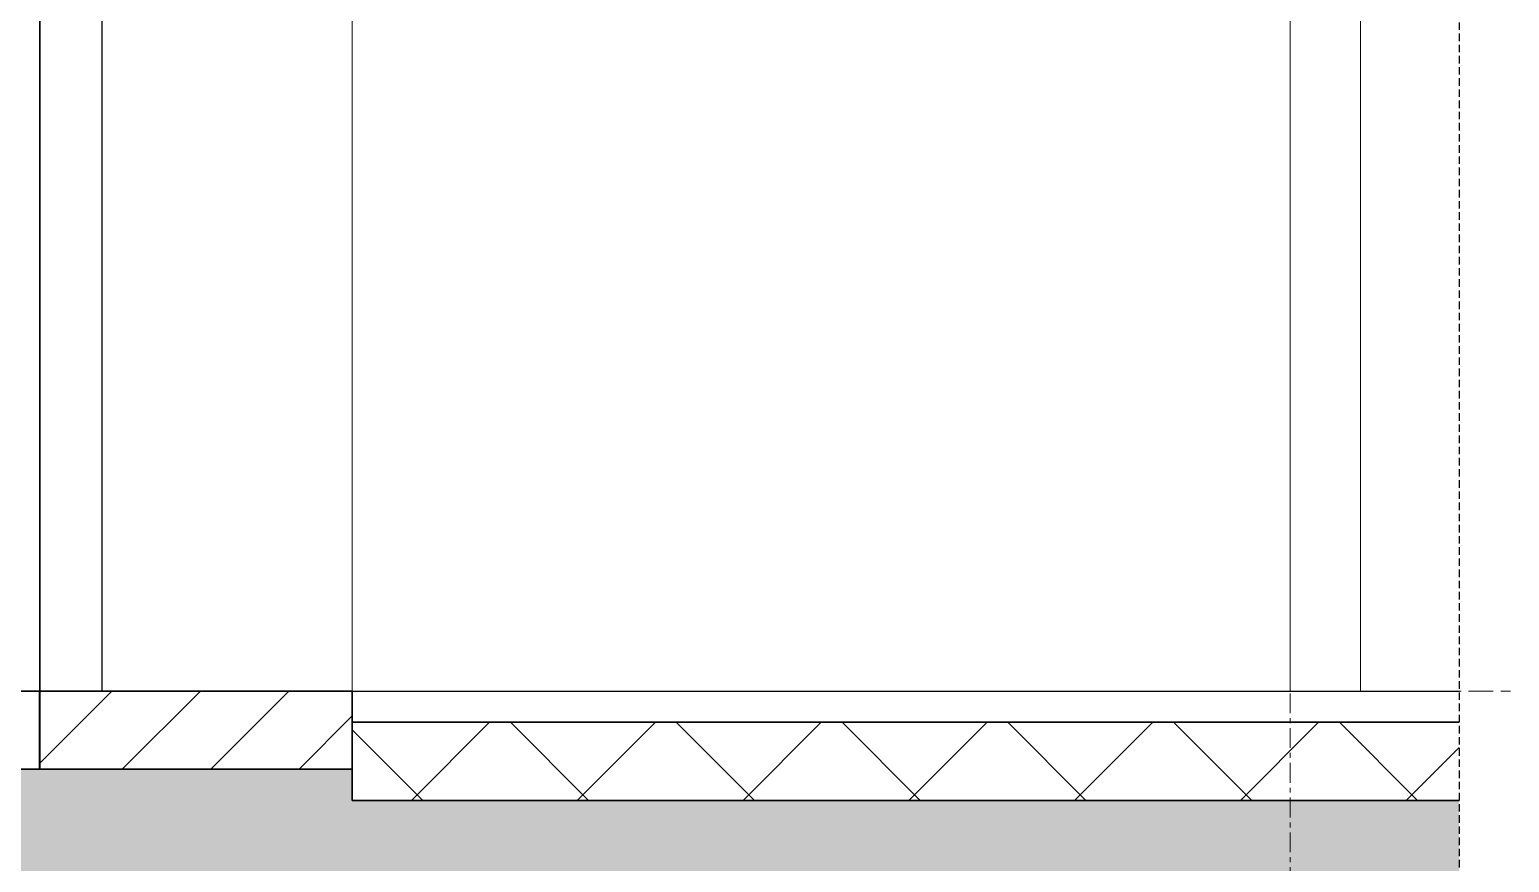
# Model space of a CAD drawing. Header units: millimetres. Extents: x 31499 to 223976, y 3719 to 80291.
# Drawn here: x 55666 to 56613, y 5490 to 6023 of the extents above; entities that cross this region are included whole.
import ezdxf

# ---------------------------------------------------------------- set-up
doc = ezdxf.new("R2010")
doc.units = ezdxf.units.MM
for name, pattern in [('Centre', [31.75, 6.35, -4.7625, 15.875, -4.7625]), ('Grid Line', [22.225, 12.7, -3.175, 3.175, -3.175]), ('Hidden', [7.14375, 4.7625, -2.38125]), ('IMPORT-CENTER _2_', [40.64, 25.4, -5.08, 5.08, -5.08])]:
    doc.linetypes.add(name, pattern=pattern)
for name, color, linetype, lineweight in [('0-4', 130, 'Continuous', 5), ('A-DETL-GENF', 92, 'Continuous', 18), ('A-DETL-GENF-4', 92, 'Hidden', 25), ('A-DETL-GENF-5', 9, 'Continuous', 18), ('A-DETL-MEDM', 33, 'Continuous', 35), ('A-DOOR', 31, 'Continuous', 18), ('A-DOOR-4', 31, 'Continuous', 25), ('A-DOOR-FRAM-1', 31, 'Continuous', 18), ('A-FLOR-FNSH-1', 250, 'Continuous', 35), ('A-FLOR-LEVL-2', 51, 'Centre', 9), ('A-FLOR-PATT-3', 8, 'Continuous', 18), ('A-WALL', 113, 'Continuous', 18), ('A-WALL-5', 250, 'Continuous', 35), ('A-WALL-6', 7, 'Continuous', 18), ('A-WALL-PATT-2', 111, 'Continuous', 18), ('G-IMPT', 8, 'Continuous', 18), ('G-IMPT-3', 8, 'IMPORT-CENTER _2_', 18), ('M-EQPM', 50, 'Continuous', 18), ('M-EQPM-1', 50, 'Continuous', 25), ('S-GRID-1', 1, 'Grid Line', 9)]:
    doc.layers.add(name, color=color, linetype=linetype, lineweight=lineweight)

# ---------------------------------------------------------------- blocks, each defined once
blk = doc.blocks.new('NCV_TKTC_TANG 2_rvt-2-TKCS_CĂN HỘ LOẠI 2A - MẶT CẮT 1')
at = {"layer": 'A-FLOR-FNSH-1'}
for p, q in [((41852.56, 5600), (35052.56, 5600)), ((41852.56, 5550), (41852.56, 5600)), ((42052.56, 5600), (41852.56, 5600)), ((41852.56, 5600), (41852.56, 5550)), ((42052.56, 5550), (42052.56, 5600))]:
    blk.add_line(p, q, dxfattribs=at)
at = {"layer": 'A-WALL-6'}
blk.add_line((41852.56, 5600), (41852.56, 6295), dxfattribs=at)
blk = doc.blocks.new('TKTC_XREF_251221_MB TANG 2-7 - TKTC_XREF_260130_MB TANG 2-5_dwg_$cc-4746802-TKCS_CĂN HỘ LOẠI 2A - MẶT CẮT 1')
at = {"layer": 'G-IMPT-3'}
for p, q in [((42139.18, 5600), (42260.28, 5600)), ((42200.17, 5600), (42199.28, 5600))]:
    blk.add_line(p, q, dxfattribs=at)
at = {"layer": 'M-EQPM'}
for p, q in [((42200.06, 5600), (42199.4, 5600)), ((42199.4, 5600), (42199.73, 5600)), ((42199.73, 5600), (42200.06, 5600)), ((42244.73, 5600), (42244.73, 5600))]:
    blk.add_line(p, q, dxfattribs=at)
blk = doc.blocks.new('TKTC_XREF_251221_MB TANG 2-7 - TKTC_XREF_260130_MB TANG 2-5_dwg_CUM U_DN100-4746799-TKCS_CĂN HỘ LOẠI 2A - MẶT CẮT 1')
at = {"layer": 'G-IMPT'}
for p, q in [((42202.04, 5600), (42201.24, 5600)), ((42252.56, 5600), (42201.24, 5600)), ((42201.99, 5600), (42201.29, 5600)), ((42201.97, 5600), (42201.31, 5600)), ((42253.35, 5600), (42202.04, 5600)), ((42254.08, 5600), (42257.87, 5600)), ((42254.11, 5600), (42257.9, 5600)), ((42254.83, 5600), (42258.62, 5600)), ((42254.86, 5600), (42258.65, 5600)), ((42257.85, 5600), (42257.87, 5600)), ((42257.87, 5600), (42257.9, 5600)), ((42257.9, 5600), (42257.92, 5600)), ((42258.6, 5600), (42258.62, 5600)), ((42258.62, 5600), (42258.65, 5600)), ((42258.62, 5600), (42258.67, 5600)), ((42258.65, 5600), (42258.67, 5600)), ((42259.37, 5600), (42259.42, 5600)), ((42260.19, 5600), (42260.21, 5600)), ((42260.94, 5600), (42260.96, 5600)), ((42261.69, 5600), (42261.71, 5600)), ((42262.45, 5600), (42262.46, 5600)), ((42262.92, 5600), (42263.69, 5600)), ((42263.7, 5600), (42262.95, 5600)), ((42263.67, 5600), (42264.44, 5600)), ((42263.69, 5600), (42263.7, 5600)), ((42264.46, 5600), (42263.7, 5600)), ((42264.44, 5600), (42264.46, 5600))]:
    blk.add_line(p, q, dxfattribs=at)
at = {"layer": 'G-IMPT', "flags": 128}
for points in [[(42252.6, 5600), (42201.29, 5600), (42201.31, 5600)], [(42253.31, 5600), (42201.99, 5600), (42201.97, 5600)], [(42254.06, 5600), (42254.05, 5600), (42252.54, 5600), (42252.62, 5600), (42254.14, 5600), (42254.13, 5600)], [(42254.81, 5600), (42254.8, 5600), (42253.29, 5600), (42253.38, 5600), (42254.89, 5600), (42254.88, 5600)], [(42257.92, 5600), (42254.13, 5600), (42254.06, 5600), (42257.85, 5600)], [(42258.67, 5600), (42254.88, 5600), (42254.81, 5600), (42258.6, 5600)], [(42258.63, 5600), (42262.92, 5600), (42262.95, 5600), (42258.66, 5600)], [(42259.38, 5600), (42263.67, 5600), (42263.7, 5600), (42259.41, 5600)]]:
    blk.add_lwpolyline(points, dxfattribs=at)
blk = doc.blocks.new('TKTC_XREF_251221_MB TANG 2-7 - TKTC_XREF_260130_MB TANG 2-5_dwg_$cc-4746798-TKCS_CĂN HỘ LOẠI 2A - MẶT CẮT 1')
at = {"layer": 'G-IMPT-3'}
for p, q in [((42110.67, 5600), (42263.68, 5600)), ((42187.24, 5600), (42187.12, 5600))]:
    blk.add_line(p, q, dxfattribs=at)
at = {"layer": 'M-EQPM'}
for p, q in [((42187.22, 5600), (42187.13, 5600)), ((42187.13, 5600), (42187.18, 5600)), ((42187.18, 5600), (42187.22, 5600)), ((42244.03, 5600), (42244.03, 5600))]:
    blk.add_line(p, q, dxfattribs=at)
blk = doc.blocks.new('TKTC_XREF_251221_MB TANG 2-7 - TKTC_XREF_260130_MB TANG 2-5_dwg_CUM U_DN100-V14-TKCS_CĂN HỘ LOẠI 2A - MẶT CẮT 1')
at = {"layer": 'G-IMPT'}
for p, q in [((42187.12, 5600), (42187.23, 5600)), ((42251.96, 5600), (42187.12, 5600)), ((42187.13, 5600), (42187.23, 5600)), ((42187.13, 5600), (42187.22, 5600)), ((42252.07, 5600), (42187.23, 5600)), ((42253.87, 5600), (42258.66, 5600)), ((42253.88, 5600), (42258.67, 5600)), ((42253.98, 5600), (42258.77, 5600)), ((42253.98, 5600), (42258.77, 5600)), ((42258.66, 5600), (42258.66, 5600)), ((42258.67, 5600), (42258.66, 5600)), ((42258.67, 5600), (42258.67, 5600)), ((42258.77, 5600), (42258.77, 5600)), ((42258.77, 5600), (42258.77, 5600)), ((42258.77, 5600), (42258.77, 5600)), ((42259.63, 5600), (42259.62, 5600)), ((42259.73, 5600), (42259.72, 5600)), ((42261.59, 5600), (42261.58, 5600)), ((42261.69, 5600), (42261.69, 5600)), ((42263.49, 5600), (42263.49, 5600)), ((42263.6, 5600), (42263.59, 5600)), ((42266, 5600), (42265.05, 5600)), ((42265.05, 5600), (42266.01, 5600)), ((42266.11, 5600), (42265.15, 5600)), ((42265.16, 5600), (42266.11, 5600)), ((42266.01, 5600), (42266, 5600)), ((42266.11, 5600), (42266.11, 5600))]:
    blk.add_line(p, q, dxfattribs=at)
at = {"layer": 'G-IMPT', "flags": 128}
for points in [[(42251.96, 5600), (42187.13, 5600), (42187.13, 5600)], [(42252.06, 5600), (42187.23, 5600), (42187.22, 5600)], [(42253.88, 5600), (42253.88, 5600), (42251.97, 5600), (42251.95, 5600), (42253.87, 5600), (42253.87, 5600)], [(42253.99, 5600), (42253.99, 5600), (42252.07, 5600), (42252.06, 5600), (42253.98, 5600), (42253.98, 5600)], [(42258.66, 5600), (42253.87, 5600), (42253.88, 5600), (42258.67, 5600)], [(42258.77, 5600), (42253.98, 5600), (42253.99, 5600), (42258.77, 5600)], [(42259.62, 5600), (42265.05, 5600), (42265.05, 5600), (42259.62, 5600)], [(42259.73, 5600), (42265.16, 5600), (42265.15, 5600), (42259.73, 5600)]]:
    blk.add_lwpolyline(points, dxfattribs=at)
blk = doc.blocks.new('TKTC_XREF_251221_MB TANG 2-7 - TKTC_XREF_260130_MB TANG 2-5_dwg_$cc-4746795-TKCS_CĂN HỘ LOẠI 2A - MẶT CẮT 1')
at = {"layer": 'G-IMPT-3'}
for p, q in [((42111.51, 5600), (42264.52, 5600)), ((42187.95, 5600), (42188.08, 5600))]:
    blk.add_line(p, q, dxfattribs=at)
at = {"layer": 'M-EQPM'}
for p, q in [((42188.01, 5600), (42187.97, 5600)), ((42187.97, 5600), (42188.06, 5600)), ((42188.06, 5600), (42188.01, 5600)), ((42244.87, 5600), (42244.87, 5600))]:
    blk.add_line(p, q, dxfattribs=at)
blk = doc.blocks.new('TKTC_XREF_251221_MB TANG 2-7 - TKTC_XREF_260130_MB TANG 2-5_dwg_$cc-4746801-TKCS_CĂN HỘ LOẠI 2A - MẶT CẮT 1')
at = {"layer": 'G-IMPT-3'}
for p, q in [((42139.58, 5600), (42260.68, 5600)), ((42200.58, 5600), (42199.69, 5600))]:
    blk.add_line(p, q, dxfattribs=at)
at = {"layer": 'M-EQPM'}
for p, q in [((42200.46, 5600), (42199.8, 5600)), ((42199.8, 5600), (42200.13, 5600)), ((42200.13, 5600), (42200.46, 5600)), ((42245.13, 5600), (42245.13, 5600))]:
    blk.add_line(p, q, dxfattribs=at)
blk = doc.blocks.new('TKTC_XREF_251221_MB TANG 2-7 - TKTC_XREF_260130_MB TANG 2-5_dwg_$cc-4746807-TKCS_CĂN HỘ LOẠI 2A - MẶT CẮT 1')
at = {"layer": 'G-IMPT-3'}
for p, q in [((42110.67, 5600), (42263.68, 5600)), ((42187.24, 5600), (42187.12, 5600))]:
    blk.add_line(p, q, dxfattribs=at)
at = {"layer": 'M-EQPM'}
for p, q in [((42187.22, 5600), (42187.13, 5600)), ((42187.13, 5600), (42187.18, 5600)), ((42187.18, 5600), (42187.22, 5600)), ((42244.03, 5600), (42244.03, 5600))]:
    blk.add_line(p, q, dxfattribs=at)
blk = doc.blocks.new('TKTC_XREF_251221_MB TANG 2-7 - TKTC_XREF_260130_MB TANG 2-5_dwg_$cc-4746806-TKCS_CĂN HỘ LOẠI 2A - MẶT CẮT 1')
at = {"layer": 'G-IMPT-3'}
for p, q in [((42111.51, 5600), (42264.52, 5600)), ((42187.95, 5600), (42188.08, 5600))]:
    blk.add_line(p, q, dxfattribs=at)
at = {"layer": 'M-EQPM'}
for p, q in [((42188.01, 5600), (42187.97, 5600)), ((42187.97, 5600), (42188.06, 5600)), ((42188.06, 5600), (42188.01, 5600)), ((42244.87, 5600), (42244.87, 5600))]:
    blk.add_line(p, q, dxfattribs=at)
blk = doc.blocks.new('TKTC_XREF_251221_MB TANG 2-7 - TKTC_XREF_260130_MB TANG 2-5_dwg_$cc-4746800-TKCS_CĂN HỘ LOẠI 2A - MẶT CẮT 1')
at = {"layer": 'G-IMPT-3'}
for p, q in [((42217.39, 5600), (42096.3, 5600)), ((42156.4, 5600), (42157.29, 5600))]:
    blk.add_line(p, q, dxfattribs=at)
at = {"layer": 'M-EQPM'}
for p, q in [((42111.85, 5600), (42111.85, 5600)), ((42156.84, 5600), (42156.51, 5600)), ((42156.51, 5600), (42157.17, 5600)), ((42157.17, 5600), (42156.84, 5600))]:
    blk.add_line(p, q, dxfattribs=at)
blk = doc.blocks.new('TKTC_XREF_251221_MB TANG 2-7 - TKTC_XREF_260130_MB TANG 2-5_dwg_CUM U_DN100-V22-TKCS_CĂN HỘ LOẠI 2A - MẶT CẮT 1')
at = {"layer": 'G-IMPT'}
for p, q in [((42092.12, 5600), (42092.87, 5600)), ((42092.14, 5600), (42092.12, 5600)), ((42092.9, 5600), (42092.14, 5600)), ((42092.87, 5600), (42093.62, 5600)), ((42092.89, 5600), (42092.87, 5600)), ((42093.65, 5600), (42092.89, 5600)), ((42094.13, 5600), (42094.11, 5600)), ((42094.88, 5600), (42094.86, 5600)), ((42095.63, 5600), (42095.61, 5600)), ((42096.38, 5600), (42096.37, 5600)), ((42097.2, 5600), (42097.15, 5600)), ((42097.92, 5600), (42097.9, 5600)), ((42097.96, 5600), (42097.91, 5600)), ((42097.95, 5600), (42097.92, 5600)), ((42101.71, 5600), (42097.92, 5600)), ((42097.97, 5600), (42097.95, 5600)), ((42101.74, 5600), (42097.95, 5600)), ((42098.67, 5600), (42098.65, 5600)), ((42098.7, 5600), (42098.67, 5600)), ((42102.46, 5600), (42098.67, 5600)), ((42098.72, 5600), (42098.7, 5600)), ((42102.49, 5600), (42098.7, 5600)), ((42103.22, 5600), (42154.53, 5600)), ((42104.02, 5600), (42155.33, 5600)), ((42154.53, 5600), (42155.33, 5600)), ((42154.58, 5600), (42155.28, 5600)), ((42154.6, 5600), (42155.26, 5600))]:
    blk.add_line(p, q, dxfattribs=at)
at = {"layer": 'G-IMPT', "flags": 128}
for points in [[(42097.19, 5600), (42092.9, 5600), (42092.87, 5600), (42097.16, 5600)], [(42097.95, 5600), (42093.65, 5600), (42093.62, 5600), (42097.92, 5600)], [(42097.9, 5600), (42101.69, 5600), (42101.76, 5600), (42097.97, 5600)], [(42098.65, 5600), (42102.44, 5600), (42102.51, 5600), (42098.72, 5600)], [(42101.76, 5600), (42101.77, 5600), (42103.29, 5600), (42103.2, 5600), (42101.68, 5600), (42101.69, 5600)], [(42102.51, 5600), (42102.52, 5600), (42104.04, 5600), (42103.95, 5600), (42102.43, 5600), (42102.44, 5600)], [(42103.26, 5600), (42154.58, 5600), (42154.6, 5600)], [(42103.97, 5600), (42155.28, 5600), (42155.26, 5600)]]:
    blk.add_lwpolyline(points, dxfattribs=at)
blk = doc.blocks.new('TKTC_XREF_251221_MB TANG 2-7 - TKTC_XREF_260130_MB TANG 2-5_dwg_$cc-V23-TKCS_CĂN HỘ LOẠI 2A - MẶT CẮT 1')
at = {"layer": 'G-IMPT-3'}
for p, q in [((42245.9, 5600), (42092.89, 5600)), ((42169.34, 5600), (42169.46, 5600))]:
    blk.add_line(p, q, dxfattribs=at)
at = {"layer": 'M-EQPM'}
for p, q in [((42112.54, 5600), (42112.54, 5600)), ((42169.4, 5600), (42169.35, 5600)), ((42169.35, 5600), (42169.44, 5600)), ((42169.44, 5600), (42169.4, 5600))]:
    blk.add_line(p, q, dxfattribs=at)
blk = doc.blocks.new('TKTC_XREF_251221_MB TANG 2-7 - TKTC_XREF_260130_MB TANG 2-5_dwg_CUM U_DN100-V24-TKCS_CĂN HỘ LOẠI 2A - MẶT CẮT 1')
at = {"layer": 'G-IMPT'}
for p, q in [((42090.46, 5600), (42091.42, 5600)), ((42091.42, 5600), (42090.46, 5600)), ((42090.46, 5600), (42090.46, 5600)), ((42090.57, 5600), (42091.53, 5600)), ((42091.52, 5600), (42090.57, 5600)), ((42090.57, 5600), (42090.57, 5600)), ((42092.98, 5600), (42092.98, 5600)), ((42093.08, 5600), (42093.09, 5600)), ((42094.88, 5600), (42094.88, 5600)), ((42094.99, 5600), (42094.99, 5600)), ((42096.84, 5600), (42096.85, 5600)), ((42096.95, 5600), (42096.95, 5600)), ((42097.8, 5600), (42097.8, 5600)), ((42097.8, 5600), (42097.81, 5600)), ((42102.59, 5600), (42097.8, 5600)), ((42097.81, 5600), (42097.81, 5600)), ((42102.59, 5600), (42097.81, 5600)), ((42097.9, 5600), (42097.91, 5600)), ((42097.91, 5600), (42097.91, 5600)), ((42097.91, 5600), (42097.91, 5600)), ((42102.69, 5600), (42097.91, 5600)), ((42102.7, 5600), (42097.91, 5600)), ((42104.5, 5600), (42169.34, 5600)), ((42104.62, 5600), (42169.45, 5600)), ((42169.45, 5600), (42169.34, 5600)), ((42169.45, 5600), (42169.35, 5600)), ((42169.44, 5600), (42169.35, 5600))]:
    blk.add_line(p, q, dxfattribs=at)
at = {"layer": 'G-IMPT', "flags": 128}
for points in [[(42096.84, 5600), (42091.42, 5600), (42091.42, 5600), (42096.85, 5600)], [(42096.95, 5600), (42091.52, 5600), (42091.53, 5600), (42096.95, 5600)], [(42097.81, 5600), (42102.6, 5600), (42102.59, 5600), (42097.8, 5600)], [(42097.91, 5600), (42102.7, 5600), (42102.69, 5600), (42097.9, 5600)], [(42102.59, 5600), (42102.58, 5600), (42104.5, 5600), (42104.51, 5600), (42102.6, 5600), (42102.6, 5600)], [(42102.69, 5600), (42102.69, 5600), (42104.61, 5600), (42104.62, 5600), (42102.7, 5600), (42102.7, 5600)], [(42104.51, 5600), (42169.35, 5600), (42169.35, 5600)], [(42104.61, 5600), (42169.45, 5600), (42169.44, 5600)]]:
    blk.add_lwpolyline(points, dxfattribs=at)
blk = doc.blocks.new('TKTC_XREF_251221_MB TANG 2-7 - TKTC_XREF_260130_MB TANG 2-5_dwg_$cc-V25-TKCS_CĂN HỘ LOẠI 2A - MẶT CẮT 1')
at = {"layer": 'G-IMPT-3'}
for p, q in [((42245.07, 5600), (42092.05, 5600)), ((42168.62, 5600), (42168.5, 5600))]:
    blk.add_line(p, q, dxfattribs=at)
at = {"layer": 'M-EQPM'}
for p, q in [((42111.7, 5600), (42111.7, 5600)), ((42168.61, 5600), (42168.51, 5600)), ((42168.51, 5600), (42168.56, 5600)), ((42168.56, 5600), (42168.61, 5600))]:
    blk.add_line(p, q, dxfattribs=at)
blk = doc.blocks.new('TKTC_XREF_251221_MB TANG 2-7 - TKTC_XREF_260130_MB TANG 2-5_dwg_$cc-4746805-TKCS_CĂN HỘ LOẠI 2A - MẶT CẮT 1')
at = {"layer": 'G-IMPT-3'}
for p, q in [((42142.01, 5600), (42262.8, 5600)), ((42202.41, 5600), (42202.4, 5600))]:
    blk.add_line(p, q, dxfattribs=at)
at = {"layer": 'M-EQPM'}
for p, q in [((42159.71, 5600), (42202.4, 5600)), ((42202.41, 5600), (42159.72, 5600)), ((42202.4, 5600), (42192.51, 5600)), ((42192.51, 5600), (42202.41, 5600)), ((42202.41, 5600), (42212.3, 5600)), ((42212.3, 5600), (42202.41, 5600)), ((42247.29, 5600), (42247.29, 5600))]:
    blk.add_line(p, q, dxfattribs=at)
blk = doc.blocks.new('TKTC_XREF_251221_MB TANG 2-7 - TKTC_XREF_260130_MB TANG 2-5_dwg_CUM U_DN100-V26-TKCS_CĂN HỘ LOẠI 2A - MẶT CẮT 1')
at = {"layer": 'G-IMPT'}
for p, q in [((42202.4, 5600), (42155.57, 5600)), ((42155.57, 5600), (42202.41, 5600)), ((42202.4, 5600), (42202.41, 5600)), ((42202.4, 5600), (42202.41, 5600)), ((42253.59, 5600), (42202.4, 5600)), ((42253.59, 5600), (42202.4, 5600)), ((42253.6, 5600), (42202.41, 5600)), ((42253.6, 5600), (42202.41, 5600)), ((42255.1, 5600), (42253.59, 5600)), ((42253.59, 5600), (42255.1, 5600)), ((42255.11, 5600), (42253.6, 5600)), ((42253.6, 5600), (42255.11, 5600)), ((42258.88, 5600), (42255.1, 5600)), ((42255.1, 5600), (42258.88, 5600)), ((42255.1, 5600), (42258.88, 5600)), ((42255.1, 5600), (42258.88, 5600)), ((42258.89, 5600), (42255.11, 5600)), ((42255.11, 5600), (42258.89, 5600)), ((42255.11, 5600), (42258.89, 5600)), ((42255.11, 5600), (42258.89, 5600)), ((42258.88, 5600), (42258.88, 5600)), ((42258.89, 5600), (42258.89, 5600)), ((42259.64, 5600), (42263.92, 5600)), ((42263.92, 5600), (42259.64, 5600)), ((42259.64, 5600), (42263.93, 5600)), ((42263.93, 5600), (42259.64, 5600)), ((42264.68, 5600), (42263.92, 5600)), ((42263.92, 5600), (42264.68, 5600)), ((42264.68, 5600), (42263.93, 5600)), ((42263.93, 5600), (42264.68, 5600))]:
    blk.add_line(p, q, dxfattribs=at)
blk = doc.blocks.new('TKTC_XREF_251221_MB TANG 2-7 - TKTC_XREF_260130_MB TANG 2-5_dwg_$cc-4746797-TKCS_CĂN HỘ LOẠI 2A - MẶT CẮT 1')
at = {"layer": 'G-IMPT-3'}
for p, q in [((42216.92, 5600), (42095.82, 5600)), ((42155.93, 5600), (42156.81, 5600))]:
    blk.add_line(p, q, dxfattribs=at)
at = {"layer": 'M-EQPM'}
for p, q in [((42111.37, 5600), (42111.37, 5600)), ((42156.37, 5600), (42156.04, 5600)), ((42156.04, 5600), (42156.7, 5600)), ((42156.7, 5600), (42156.37, 5600))]:
    blk.add_line(p, q, dxfattribs=at)
blk = doc.blocks.new('TKTC_XREF_251221_MB TANG 2-7 - TKTC_XREF_260130_MB TANG 2-5_dwg_$cc-V27-TKCS_CĂN HỘ LOẠI 2A - MẶT CẮT 1')
at = {"layer": 'G-IMPT-3'}
for p, q in [((42137.83, 5600), (42258.92, 5600)), ((42198.77, 5600), (42197.98, 5600))]:
    blk.add_line(p, q, dxfattribs=at)
at = {"layer": 'M-EQPM'}
for p, q in [((42198.67, 5600), (42198.08, 5600)), ((42198.08, 5600), (42198.38, 5600)), ((42198.38, 5600), (42198.67, 5600)), ((42243.37, 5600), (42243.37, 5600))]:
    blk.add_line(p, q, dxfattribs=at)
blk = doc.blocks.new('TKTC_XREF_251221_MB TANG 2-7 - TKTC_XREF_260130_MB TANG 2-5_dwg_CUM U_DN100-V28-TKCS_CĂN HỘ LOẠI 2A - MẶT CẮT 1')
at = {"layer": 'G-IMPT'}
for p, q in [((42200.64, 5600), (42199.93, 5600)), ((42251.25, 5600), (42199.93, 5600)), ((42200.6, 5600), (42199.97, 5600)), ((42200.58, 5600), (42199.99, 5600)), ((42251.96, 5600), (42200.64, 5600)), ((42252.77, 5600), (42256.56, 5600)), ((42252.8, 5600), (42256.59, 5600)), ((42253.44, 5600), (42257.23, 5600)), ((42253.47, 5600), (42257.26, 5600)), ((42256.54, 5600), (42256.56, 5600)), ((42256.56, 5600), (42256.59, 5600)), ((42256.59, 5600), (42256.6, 5600)), ((42257.21, 5600), (42257.23, 5600)), ((42257.23, 5600), (42257.26, 5600)), ((42257.26, 5600), (42257.27, 5600)), ((42257.31, 5600), (42257.35, 5600)), ((42257.98, 5600), (42258.02, 5600)), ((42258.88, 5600), (42258.89, 5600)), ((42259.55, 5600), (42259.56, 5600)), ((42260.38, 5600), (42260.4, 5600)), ((42261.05, 5600), (42261.07, 5600)), ((42261.61, 5600), (42262.38, 5600)), ((42262.39, 5600), (42261.64, 5600)), ((42262.28, 5600), (42263.05, 5600)), ((42263.06, 5600), (42262.31, 5600)), ((42262.38, 5600), (42262.39, 5600)), ((42263.05, 5600), (42263.06, 5600))]:
    blk.add_line(p, q, dxfattribs=at)
at = {"layer": 'G-IMPT', "flags": 128}
for points in [[(42251.29, 5600), (42199.97, 5600), (42199.99, 5600)], [(42251.92, 5600), (42200.6, 5600), (42200.58, 5600)], [(42252.75, 5600), (42252.74, 5600), (42251.23, 5600), (42251.31, 5600), (42252.82, 5600), (42252.81, 5600)], [(42253.42, 5600), (42253.41, 5600), (42251.9, 5600), (42251.98, 5600), (42253.49, 5600), (42253.48, 5600)], [(42256.6, 5600), (42252.81, 5600), (42252.75, 5600), (42256.54, 5600)], [(42257.27, 5600), (42253.48, 5600), (42253.42, 5600), (42257.21, 5600)], [(42257.32, 5600), (42261.61, 5600), (42261.64, 5600), (42257.34, 5600)], [(42257.99, 5600), (42262.28, 5600), (42262.31, 5600), (42258.01, 5600)]]:
    blk.add_lwpolyline(points, dxfattribs=at)
blk = doc.blocks.new('TKTC_XREF_251221_MB TANG 2-7 - TKTC_XREF_260130_MB TANG 2-5_dwg_$cc-V29-TKCS_CĂN HỘ LOẠI 2A - MẶT CẮT 1')
at = {"layer": 'G-IMPT-3'}
for p, q in [((42111.93, 5600), (42264.94, 5600)), ((42188.43, 5600), (42188.44, 5600))]:
    blk.add_line(p, q, dxfattribs=at)
at = {"layer": 'M-EQPM'}
for p, q in [((42188.43, 5600), (42134.36, 5600)), ((42134.36, 5600), (42188.44, 5600)), ((42188.44, 5600), (42175.91, 5600)), ((42175.91, 5600), (42188.44, 5600)), ((42200.97, 5600), (42188.43, 5600)), ((42188.44, 5600), (42200.97, 5600)), ((42245.29, 5600), (42245.29, 5600))]:
    blk.add_line(p, q, dxfattribs=at)
blk = doc.blocks.new('TKTC_XREF_251221_MB TANG 2-7 - TKTC_XREF_260130_MB TANG 2-5_dwg_CUM U_DN100-V30-TKCS_CĂN HỘ LOẠI 2A - MẶT CẮT 1')
at = {"layer": 'G-IMPT'}
for p, q in [((42188.43, 5600), (42121.33, 5600)), ((42121.33, 5600), (42188.44, 5600)), ((42188.43, 5600), (42129.11, 5600)), ((42129.11, 5600), (42188.44, 5600)), ((42188.43, 5600), (42188.44, 5600)), ((42253.27, 5600), (42188.43, 5600)), ((42253.27, 5600), (42188.43, 5600)), ((42253.27, 5600), (42188.44, 5600)), ((42253.27, 5600), (42188.44, 5600)), ((42255.19, 5600), (42253.27, 5600)), ((42253.27, 5600), (42255.19, 5600)), ((42255.19, 5600), (42253.27, 5600)), ((42253.27, 5600), (42255.19, 5600)), ((42259.98, 5600), (42255.19, 5600)), ((42255.19, 5600), (42259.98, 5600)), ((42255.19, 5600), (42259.98, 5600)), ((42255.19, 5600), (42259.98, 5600)), ((42259.98, 5600), (42255.19, 5600)), ((42255.19, 5600), (42259.98, 5600)), ((42255.19, 5600), (42259.98, 5600)), ((42255.19, 5600), (42259.98, 5600)), ((42259.98, 5600), (42259.98, 5600)), ((42259.98, 5600), (42259.98, 5600)), ((42260.93, 5600), (42266.36, 5600)), ((42266.36, 5600), (42260.93, 5600)), ((42260.94, 5600), (42266.36, 5600)), ((42266.36, 5600), (42260.94, 5600)), ((42267.32, 5600), (42266.36, 5600)), ((42266.36, 5600), (42267.32, 5600)), ((42267.32, 5600), (42266.36, 5600)), ((42266.36, 5600), (42267.32, 5600))]:
    blk.add_line(p, q, dxfattribs=at)
blk = doc.blocks.new('TKTC_XREF_251221_MB TANG 2-7 - TKTC_XREF_260130_MB TANG 2-5_dwg_$cc-V31-TKCS_CĂN HỘ LOẠI 2A - MẶT CẮT 1')
at = {"layer": 'G-IMPT-3'}
for p, q in [((42112.44, 5600), (42265.45, 5600)), ((42188.95, 5600), (42188.95, 5600))]:
    blk.add_line(p, q, dxfattribs=at)
at = {"layer": 'M-EQPM'}
for p, q in [((42188.95, 5600), (42134.87, 5600)), ((42134.87, 5600), (42188.95, 5600)), ((42188.95, 5600), (42176.42, 5600)), ((42176.42, 5600), (42188.95, 5600)), ((42188.95, 5600), (42201.48, 5600)), ((42201.48, 5600), (42188.95, 5600)), ((42245.81, 5600), (42245.81, 5600))]:
    blk.add_line(p, q, dxfattribs=at)
blk = doc.blocks.new('TKTC_XREF_251221_MB TANG 2-7 - TKTC_XREF_260130_MB TANG 2-5_dwg_$cc-V32-TKCS_CĂN HỘ LOẠI 2A - MẶT CẮT 1')
at = {"layer": 'G-IMPT-3'}
for p, q in [((42139.65, 5600), (42260.75, 5600)), ((42200.59, 5600), (42199.8, 5600))]:
    blk.add_line(p, q, dxfattribs=at)
at = {"layer": 'M-EQPM'}
for p, q in [((42200.49, 5600), (42199.9, 5600)), ((42199.9, 5600), (42200.2, 5600)), ((42200.2, 5600), (42200.49, 5600)), ((42245.2, 5600), (42245.2, 5600))]:
    blk.add_line(p, q, dxfattribs=at)
blk = doc.blocks.new('TKTC_XREF_251221_MB TANG 2-7 - TKTC_XREF_251221_MB TANG 2-7-2039446-TKCS_CĂN HỘ LOẠI 2A - MẶT CẮT 1')
at = {"layer": 'M-EQPM'}
for p, q in [((42103.52, 5600), (42054.35, 5600)), ((42054.35, 5600), (42103.52, 5600)), ((42103.59, 5600), (42054.42, 5600)), ((42054.42, 5600), (42103.59, 5600)), ((42253.06, 5600), (42302.22, 5600)), ((42302.22, 5600), (42253.06, 5600)), ((42253.06, 5600), (42302.22, 5600)), ((42302.22, 5600), (42253.06, 5600)), ((42253.66, 5600), (42302.83, 5600)), ((42302.83, 5600), (42253.66, 5600)), ((42253.82, 5600), (42303.59, 5600)), ((42303.59, 5600), (42253.82, 5600))]:
    blk.add_line(p, q, dxfattribs=at)
at = {"layer": 'M-EQPM-1'}
blk.add_line((33652.56, 5600), (42760.74, 5600), dxfattribs=at)
for name, p in [('TKTC_XREF_251221_MB TANG 2-7 - TKTC_XREF_260130_MB TANG 2-5_dwg_CUM U_DN100-V24-TKCS_CĂN HỘ LOẠI 2A - MẶT CẮT 1', (-0.84, 0)), ('TKTC_XREF_251221_MB TANG 2-7 - TKTC_XREF_260130_MB TANG 2-5_dwg_CUM U_DN100-V24-TKCS_CĂN HỘ LOẠI 2A - MẶT CẮT 1', (0, 0)), ('TKTC_XREF_251221_MB TANG 2-7 - TKTC_XREF_260130_MB TANG 2-5_dwg_CUM U_DN100-V22-TKCS_CĂN HỘ LOẠI 2A - MẶT CẮT 1', (-0.47, 0)), ('TKTC_XREF_251221_MB TANG 2-7 - TKTC_XREF_260130_MB TANG 2-5_dwg_$cc-V25-TKCS_CĂN HỘ LOẠI 2A - MẶT CẮT 1', (0, 0)), ('TKTC_XREF_251221_MB TANG 2-7 - TKTC_XREF_260130_MB TANG 2-5_dwg_CUM U_DN100-V22-TKCS_CĂN HỘ LOẠI 2A - MẶT CẮT 1', (0, 0)), ('TKTC_XREF_251221_MB TANG 2-7 - TKTC_XREF_260130_MB TANG 2-5_dwg_$cc-V23-TKCS_CĂN HỘ LOẠI 2A - MẶT CẮT 1', (0, 0)), ('TKTC_XREF_251221_MB TANG 2-7 - TKTC_XREF_260130_MB TANG 2-5_dwg_$cc-4746797-TKCS_CĂN HỘ LOẠI 2A - MẶT CẮT 1', (0, 0)), ('TKTC_XREF_251221_MB TANG 2-7 - TKTC_XREF_260130_MB TANG 2-5_dwg_$cc-4746800-TKCS_CĂN HỘ LOẠI 2A - MẶT CẮT 1', (0, 0)), ('TKTC_XREF_251221_MB TANG 2-7 - TKTC_XREF_260130_MB TANG 2-5_dwg_$cc-4746798-TKCS_CĂN HỘ LOẠI 2A - MẶT CẮT 1', (0, 0)), ('TKTC_XREF_251221_MB TANG 2-7 - TKTC_XREF_260130_MB TANG 2-5_dwg_$cc-4746807-TKCS_CĂN HỘ LOẠI 2A - MẶT CẮT 1', (0, 0)), ('TKTC_XREF_251221_MB TANG 2-7 - TKTC_XREF_260130_MB TANG 2-5_dwg_$cc-4746798-TKCS_CĂN HỘ LOẠI 2A - MẶT CẮT 1', (0.6, 0)), ('TKTC_XREF_251221_MB TANG 2-7 - TKTC_XREF_260130_MB TANG 2-5_dwg_$cc-4746795-TKCS_CĂN HỘ LOẠI 2A - MẶT CẮT 1', (0, 0)), ('TKTC_XREF_251221_MB TANG 2-7 - TKTC_XREF_260130_MB TANG 2-5_dwg_$cc-4746806-TKCS_CĂN HỘ LOẠI 2A - MẶT CẮT 1', (0, 0)), ('TKTC_XREF_251221_MB TANG 2-7 - TKTC_XREF_260130_MB TANG 2-5_dwg_$cc-V29-TKCS_CĂN HỘ LOẠI 2A - MẶT CẮT 1', (0, 0)), ('TKTC_XREF_251221_MB TANG 2-7 - TKTC_XREF_260130_MB TANG 2-5_dwg_$cc-4746795-TKCS_CĂN HỘ LOẠI 2A - MẶT CẮT 1', (0.6, 0)), ('TKTC_XREF_251221_MB TANG 2-7 - TKTC_XREF_260130_MB TANG 2-5_dwg_$cc-V31-TKCS_CĂN HỘ LOẠI 2A - MẶT CẮT 1', (0, 0)), ('TKTC_XREF_251221_MB TANG 2-7 - TKTC_XREF_260130_MB TANG 2-5_dwg_CUM U_DN100-V30-TKCS_CĂN HỘ LOẠI 2A - MẶT CẮT 1', (0, 0)), ('TKTC_XREF_251221_MB TANG 2-7 - TKTC_XREF_260130_MB TANG 2-5_dwg_CUM U_DN100-V30-TKCS_CĂN HỘ LOẠI 2A - MẶT CẮT 1', (0.51, 0)), ('TKTC_XREF_251221_MB TANG 2-7 - TKTC_XREF_260130_MB TANG 2-5_dwg_$cc-V27-TKCS_CĂN HỘ LOẠI 2A - MẶT CẮT 1', (0, 0)), ('TKTC_XREF_251221_MB TANG 2-7 - TKTC_XREF_260130_MB TANG 2-5_dwg_$cc-4746802-TKCS_CĂN HỘ LOẠI 2A - MẶT CẮT 1', (0, 0)), ('TKTC_XREF_251221_MB TANG 2-7 - TKTC_XREF_260130_MB TANG 2-5_dwg_$cc-4746802-TKCS_CĂN HỘ LOẠI 2A - MẶT CẮT 1', (0, 0)), ('TKTC_XREF_251221_MB TANG 2-7 - TKTC_XREF_260130_MB TANG 2-5_dwg_$cc-4746801-TKCS_CĂN HỘ LOẠI 2A - MẶT CẮT 1', (0, 0)), ('TKTC_XREF_251221_MB TANG 2-7 - TKTC_XREF_260130_MB TANG 2-5_dwg_$cc-4746801-TKCS_CĂN HỘ LOẠI 2A - MẶT CẮT 1', (0, 0)), ('TKTC_XREF_251221_MB TANG 2-7 - TKTC_XREF_260130_MB TANG 2-5_dwg_$cc-V32-TKCS_CĂN HỘ LOẠI 2A - MẶT CẮT 1', (0, 0)), ('TKTC_XREF_251221_MB TANG 2-7 - TKTC_XREF_260130_MB TANG 2-5_dwg_$cc-4746802-TKCS_CĂN HỘ LOẠI 2A - MẶT CẮT 1', (0.6, 0)), ('TKTC_XREF_251221_MB TANG 2-7 - TKTC_XREF_260130_MB TANG 2-5_dwg_$cc-4746801-TKCS_CĂN HỘ LOẠI 2A - MẶT CẮT 1', (0.6, 0)), ('TKTC_XREF_251221_MB TANG 2-7 - TKTC_XREF_260130_MB TANG 2-5_dwg_$cc-4746805-TKCS_CĂN HỘ LOẠI 2A - MẶT CẮT 1', (0, 0)), ('TKTC_XREF_251221_MB TANG 2-7 - TKTC_XREF_260130_MB TANG 2-5_dwg_CUM U_DN100-V26-TKCS_CĂN HỘ LOẠI 2A - MẶT CẮT 1', (0, 0)), ('TKTC_XREF_251221_MB TANG 2-7 - TKTC_XREF_260130_MB TANG 2-5_dwg_CUM U_DN100-V14-TKCS_CĂN HỘ LOẠI 2A - MẶT CẮT 1', (0, 0)), ('TKTC_XREF_251221_MB TANG 2-7 - TKTC_XREF_260130_MB TANG 2-5_dwg_CUM U_DN100-V14-TKCS_CĂN HỘ LOẠI 2A - MẶT CẮT 1', (0, 0)), ('TKTC_XREF_251221_MB TANG 2-7 - TKTC_XREF_260130_MB TANG 2-5_dwg_CUM U_DN100-V14-TKCS_CĂN HỘ LOẠI 2A - MẶT CẮT 1', (0.6, 0)), ('TKTC_XREF_251221_MB TANG 2-7 - TKTC_XREF_260130_MB TANG 2-5_dwg_CUM U_DN100-V14-TKCS_CĂN HỘ LOẠI 2A - MẶT CẮT 1', (0.84, 0)), ('TKTC_XREF_251221_MB TANG 2-7 - TKTC_XREF_260130_MB TANG 2-5_dwg_CUM U_DN100-V14-TKCS_CĂN HỘ LOẠI 2A - MẶT CẮT 1', (0.84, 0)), ('TKTC_XREF_251221_MB TANG 2-7 - TKTC_XREF_260130_MB TANG 2-5_dwg_CUM U_DN100-V14-TKCS_CĂN HỘ LOẠI 2A - MẶT CẮT 1', (1.44, 0)), ('TKTC_XREF_251221_MB TANG 2-7 - TKTC_XREF_260130_MB TANG 2-5_dwg_CUM U_DN100-V28-TKCS_CĂN HỘ LOẠI 2A - MẶT CẮT 1', (0, 0)), ('TKTC_XREF_251221_MB TANG 2-7 - TKTC_XREF_260130_MB TANG 2-5_dwg_CUM U_DN100-4746799-TKCS_CĂN HỘ LOẠI 2A - MẶT CẮT 1', (0, 0)), ('TKTC_XREF_251221_MB TANG 2-7 - TKTC_XREF_260130_MB TANG 2-5_dwg_CUM U_DN100-4746799-TKCS_CĂN HỘ LOẠI 2A - MẶT CẮT 1', (0, 0)), ('TKTC_XREF_251221_MB TANG 2-7 - TKTC_XREF_260130_MB TANG 2-5_dwg_CUM U_DN100-4746799-TKCS_CĂN HỘ LOẠI 2A - MẶT CẮT 1', (0.4, 0)), ('TKTC_XREF_251221_MB TANG 2-7 - TKTC_XREF_260130_MB TANG 2-5_dwg_CUM U_DN100-4746799-TKCS_CĂN HỘ LOẠI 2A - MẶT CẮT 1', (0.4, 0)), ('TKTC_XREF_251221_MB TANG 2-7 - TKTC_XREF_260130_MB TANG 2-5_dwg_CUM U_DN100-V28-TKCS_CĂN HỘ LOẠI 2A - MẶT CẮT 1', (1.82, 0)), ('TKTC_XREF_251221_MB TANG 2-7 - TKTC_XREF_260130_MB TANG 2-5_dwg_CUM U_DN100-4746799-TKCS_CĂN HỘ LOẠI 2A - MẶT CẮT 1', (0.6, 0)), ('TKTC_XREF_251221_MB TANG 2-7 - TKTC_XREF_260130_MB TANG 2-5_dwg_CUM U_DN100-4746799-TKCS_CĂN HỘ LOẠI 2A - MẶT CẮT 1', (1.01, 0))]:
    blk.add_blockref(name, p)
at = {"extrusion": (0, 0, -1)}
for name, p in [('TKTC_XREF_251221_MB TANG 2-7 - TKTC_XREF_260130_MB TANG 2-5_dwg_CUM U_DN100-V14-TKCS_CĂN HỘ LOẠI 2A - MẶT CẮT 1', (-84355.81, 0)), ('TKTC_XREF_251221_MB TANG 2-7 - TKTC_XREF_260130_MB TANG 2-5_dwg_CUM U_DN100-V14-TKCS_CĂN HỘ LOẠI 2A - MẶT CẮT 1', (-84356.64, 0)), ('TKTC_XREF_251221_MB TANG 2-7 - TKTC_XREF_260130_MB TANG 2-5_dwg_CUM U_DN100-4746799-TKCS_CĂN HỘ LOẠI 2A - MẶT CẮT 1', (-84356.24, 0)), ('TKTC_XREF_251221_MB TANG 2-7 - TKTC_XREF_260130_MB TANG 2-5_dwg_$cc-4746806-TKCS_CĂN HỘ LOẠI 2A - MẶT CẮT 1', (-84356.64, 0)), ('TKTC_XREF_251221_MB TANG 2-7 - TKTC_XREF_260130_MB TANG 2-5_dwg_CUM U_DN100-4746799-TKCS_CĂN HỘ LOẠI 2A - MẶT CẮT 1', (-84356.64, 0)), ('TKTC_XREF_251221_MB TANG 2-7 - TKTC_XREF_260130_MB TANG 2-5_dwg_$cc-4746807-TKCS_CĂN HỘ LOẠI 2A - MẶT CẮT 1', (-84356.64, 0)), ('TKTC_XREF_251221_MB TANG 2-7 - TKTC_XREF_260130_MB TANG 2-5_dwg_$cc-4746801-TKCS_CĂN HỘ LOẠI 2A - MẶT CẮT 1', (-84356.64, 0)), ('TKTC_XREF_251221_MB TANG 2-7 - TKTC_XREF_260130_MB TANG 2-5_dwg_$cc-4746802-TKCS_CĂN HỘ LOẠI 2A - MẶT CẮT 1', (-84356.64, 0))]:
    blk.add_blockref(name, p, dxfattribs=at)
blk = doc.blocks.new('FD_01 - FD_01-1200x2200mm-1787918-TKCS_CĂN HỘ LOẠI 2A - MẶT CẮT 1')
at = {"layer": 'A-DOOR-FRAM-1'}
for p, q in [((42652.56, 7800), (42652.56, 5600)), ((42697.56, 5600), (42697.56, 7755)), ((42652.56, 5600), (42697.56, 5600))]:
    blk.add_line(p, q, dxfattribs=at)
blk = doc.blocks.new('FD_05 - FD_05-1000x2200mm-835433-TKCS_CĂN HỘ LOẠI 2A - MẶT CẮT 1')
at = {"layer": 'A-DOOR-4'}
for p, q in [((41852.64, 7800), (41852.64, 5600)), ((41892.64, 5600), (41892.64, 7800)), ((41852.64, 5600), (41892.64, 5600))]:
    blk.add_line(p, q, dxfattribs=at)
at = {"layer": 'A-DOOR-FRAM-1'}
blk.add_line((42052.64, 5600), (42052.64, 7755), dxfattribs=at)
blk = doc.blocks.new('BORDER VIEW - BORDER VIEW-3707043-TKCS_CĂN HỘ LOẠI 2A - MẶT CẮT 1')
at = {"layer": 'A-DETL-GENF-4'}
blk.add_line((42760.74, 9185.24), (42760.74, 5150), dxfattribs=at)

msp = doc.modelspace()

# ---------------------------------------------------------------- hatches: boundary and pattern name
at = {"layer": 'A-DETL-GENF-5'}
h = msp.add_hatch(dxfattribs=at)
h.set_pattern_fill('FP_3', color=256, style=0, pattern_type=2)
h.set_pattern_definition([(50, (51512.36, 15875), (364.368, -31.878), [38.1, -419.1]), (355, (51512.36, 15875), (-70.486, 382.113), [30.48, -335.28]), (100.451, (51542.72, 15872.34), (293.885, 350.233), [32.38, -356.18]), (46.184, (51512.36, 15976.6), (542.158, -84.086), [57.15, -628.65]), (96.636, (51557.54, 15969.6), (474.805, 494.855), [48.57, -534.27]), (351.184, (51512.36, 15976.6), (474.81, 494.85), [45.72, -502.92]), (21, (51563.16, 15951.2), (303.2285, -204.5305), [38.1, -419.1]), (326, (51563.16, 15951.2), (123.604, 368.376), [30.48, -335.28]), (71.451, (51588.43, 15934.16), (426.834, 163.843), [32.38, -356.18]), (37.5, (51512.36, 15875), (6.1766, 169.1102), [3.353, -327.863, 3.353, -337.007, -336.55]), (37.5, (51512.36, 15875), (6.1766, 169.1102), [-671.576, 3.353, -333.197]), (7.5, (51512.36, 15875), (133.639, 200.3615), [3.353, -190.703, 3.353, -320.243, -128.27]), (7.5, (51512.36, 15875), (133.639, 200.3615), [-517.652, 3.353, -124.917]), (327.5, (51399.07, 15875), (271.1818, -11.4584), [3.353, -123.647, 3.353, -392.887, -525.78]), (327.5, (51399.07, 15875), (271.1818, -11.4584), [-523.24, 3.353, -522.427]), (317.5, (51348.27, 15875), (296.2585, 50.853), [3.353, -161.747, 3.353, -259.791, -373.38]), (317.5, (51348.27, 15875), (296.2585, 50.853), [-428.244, 3.353, -370.027]), (45, (51512.36, 15875), (-125.7236, 125.7236), []), (45, (51512.36, 16065.5), (-125.7236, 125.7236), [])])
h.paths.add_polyline_path([(47472.59, 5000), (47772.66, 5000), (47772.66, 5380), (51772.66, 5380), (51772.66, 5000), (52072.59, 5000), (52072.66, 5380), (55872.66, 5380), (55872.66, 5360), (56272.59, 5360), (56272.66, 5000), (56430.77, 5000), (56469.59, 5005.11), (56472.66, 5006.38), (56472.66, 5360), (56580.77, 5360), (56580.77, 5530), (55872.66, 5530), (55872.66, 5550), (47472.59, 5550), (47472.59, 5201.7)])
h.paths.add_polyline_path([(55672.66, 7800), (55872.66, 7800), (55872.66, 7900), (55672.66, 7900), (55672.66, 7812.07)])
h.paths.add_polyline_path([(48872.59, 8000), (48872.59, 8100), (48672.59, 8100), (48672.59, 8000)])
h.paths.add_polyline_path([(56472.59, 8150), (56472.59, 8760), (56580.77, 8760), (56580.77, 8930), (55872.66, 8930), (55872.66, 8950), (47472.59, 8950), (47472.59, 8350), (47772.66, 8350), (47772.66, 8785), (51772.66, 8785), (51772.66, 8350), (52072.59, 8350), (52072.66, 8785), (55872.66, 8785), (55872.66, 8760), (56272.59, 8760), (56272.59, 8150)])
at = {"layer": 'A-FLOR-PATT-3'}
h = msp.add_hatch(dxfattribs=at)
h.set_pattern_fill('FP_7', color=256, style=0, pattern_type=2)
h.set_pattern_definition([(45, (51512.36, 15875), (-53.033, 53.033), []), (135, (51512.36, 15875), (-53.033, -53.033), [])])
h.paths.add_polyline_path([(56188.5, 5530), (56580.77, 5530), (56580.77, 5580), (55872.66, 5580), (55872.66, 5530)])
at = {"layer": 'A-WALL-PATT-2'}
h = msp.add_hatch(dxfattribs=at)
h.set_pattern_fill('FP_8', color=256, style=0, pattern_type=2)
h.set_pattern_definition([(45, (51512.36, 15875), (-28.28427, 28.28427), [])])
h.paths.add_polyline_path([(55672.66, 5550), (55872.66, 5550), (55872.66, 5600), (55672.66, 5600)])
h.paths.add_polyline_path([(55692.66, 7900), (55872.66, 7900), (55872.66, 8780), (55672.66, 8780), (55672.66, 7900)])

# ---------------------------------------------------------------- linework, layer by layer
at = {"layer": 'A-DETL-MEDM'}
for p, q in [((55872.66, 5550), (47472.59, 5550)), ((55872.66, 5530), (55872.66, 5550)), ((56580.77, 5530), (55872.66, 5530))]:
    msp.add_line(p, q, dxfattribs=at)
at = {"layer": 'A-FLOR-FNSH-1'}
for p, q in [((56580.77, 5580), (55872.66, 5580)), ((55872.66, 5550), (55872.66, 5550))]:
    msp.add_line(p, q, dxfattribs=at)
at = {"layer": 'A-FLOR-LEVL-2'}
msp.add_line((46542.64, 5600), (57297.66, 5600), dxfattribs=at)
at = {"layer": 'A-WALL'}
for p, q in [((56472.59, 5600), (56472.59, 7800)), ((56580.77, 5600), (56472.59, 5600))]:
    msp.add_line(p, q, dxfattribs=at)
at = {"layer": 'A-WALL-5'}
for p, q in [((55672.66, 5600), (55672.66, 5550)), ((55872.66, 5600), (55672.66, 5600)), ((55872.66, 5550), (55872.66, 5600))]:
    msp.add_line(p, q, dxfattribs=at)
at = {"layer": 'S-GRID-1'}
for p, q in [((56472.59, 5635.62), (56472.59, 8904.57)), ((56472.59, 4385.62), (56472.59, 5635.62))]:
    msp.add_line(p, q, dxfattribs=at)

# ---------------------------------------------------------------- block references
at = {"layer": '0-4'}
msp.add_blockref('NCV_TKTC_TANG 2_rvt-2-TKCS_CĂN HỘ LOẠI 2A - MẶT CẮT 1', (13820.02, 0), dxfattribs=at)
at = {"layer": 'A-DETL-GENF'}
msp.add_blockref('BORDER VIEW - BORDER VIEW-3707043-TKCS_CĂN HỘ LOẠI 2A - MẶT CẮT 1', (13820.02, 0), dxfattribs=at)
at = {"layer": 'A-DOOR'}
for name in ['FD_05 - FD_05-1000x2200mm-835433-TKCS_CĂN HỘ LOẠI 2A - MẶT CẮT 1', 'FD_01 - FD_01-1200x2200mm-1787918-TKCS_CĂN HỘ LOẠI 2A - MẶT CẮT 1']:
    msp.add_blockref(name, (13820.02, 0), dxfattribs=at)
at = {"layer": 'M-EQPM'}
msp.add_blockref('TKTC_XREF_251221_MB TANG 2-7 - TKTC_XREF_251221_MB TANG 2-7-2039446-TKCS_CĂN HỘ LOẠI 2A - MẶT CẮT 1', (13820.02, 0), dxfattribs=at)

doc.saveas('drawing.dxf')
